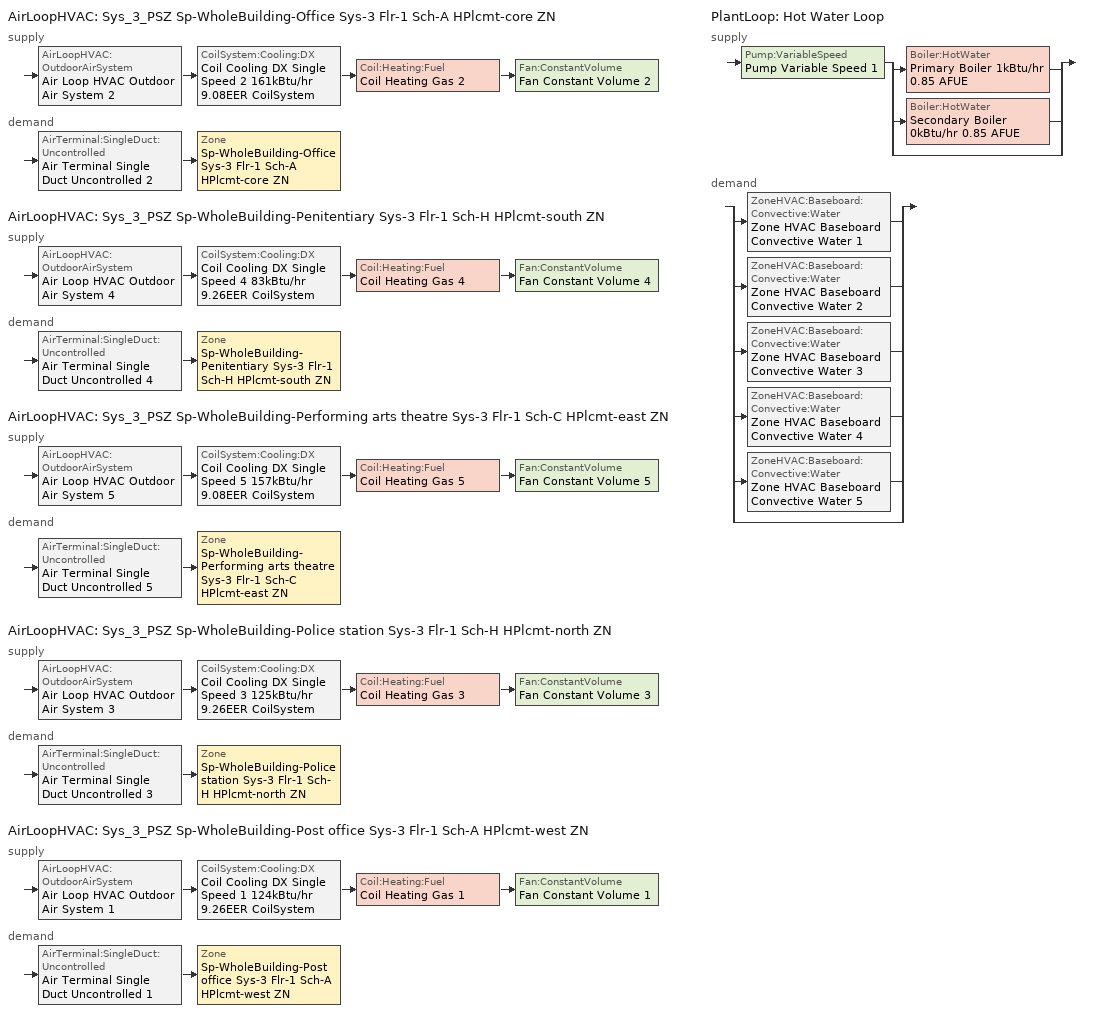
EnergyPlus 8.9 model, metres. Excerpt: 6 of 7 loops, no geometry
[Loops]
AirLoopHVAC 'Sys_3_PSZ Sp-WholeBuilding-Office Sys-3 Flr-1 Sch-A HPlcmt-core ZN'
 supply: AirLoopHVAC:OutdoorAirSystem 'Air Loop HVAC Outdoor Air System 2' > CoilSystem:Cooling:DX 'Coil Cooling DX Single Speed 2 161kBtu/hr 9.08EER CoilSystem' > Coil:Heating:Fuel 'Coil Heating Gas 2' > Fan:ConstantVolume 'Fan Constant Volume 2'
 demand: AirTerminal:SingleDuct:Uncontrolled 'Air Terminal Single Duct Uncontrolled 2' > Zone 'Sp-WholeBuilding-Office Sys-3 Flr-1 Sch-A HPlcmt-core ZN'
AirLoopHVAC 'Sys_3_PSZ Sp-WholeBuilding-Penitentiary Sys-3 Flr-1 Sch-H HPlcmt-south ZN'
 supply: AirLoopHVAC:OutdoorAirSystem 'Air Loop HVAC Outdoor Air System 4' > CoilSystem:Cooling:DX 'Coil Cooling DX Single Speed 4 83kBtu/hr 9.26EER CoilSystem' > Coil:Heating:Fuel 'Coil Heating Gas 4' > Fan:ConstantVolume 'Fan Constant Volume 4'
 demand: AirTerminal:SingleDuct:Uncontrolled 'Air Terminal Single Duct Uncontrolled 4' > Zone 'Sp-WholeBuilding-Penitentiary Sys-3 Flr-1 Sch-H HPlcmt-south ZN'
AirLoopHVAC 'Sys_3_PSZ Sp-WholeBuilding-Performing arts theatre Sys-3 Flr-1 Sch-C HPlcmt-east ZN'
 supply: AirLoopHVAC:OutdoorAirSystem 'Air Loop HVAC Outdoor Air System 5' > CoilSystem:Cooling:DX 'Coil Cooling DX Single Speed 5 157kBtu/hr 9.08EER CoilSystem' > Coil:Heating:Fuel 'Coil Heating Gas 5' > Fan:ConstantVolume 'Fan Constant Volume 5'
 demand: AirTerminal:SingleDuct:Uncontrolled 'Air Terminal Single Duct Uncontrolled 5' > Zone 'Sp-WholeBuilding-Performing arts theatre Sys-3 Flr-1 Sch-C HPlcmt-east ZN'
AirLoopHVAC 'Sys_3_PSZ Sp-WholeBuilding-Police station Sys-3 Flr-1 Sch-H HPlcmt-north ZN'
 supply: AirLoopHVAC:OutdoorAirSystem 'Air Loop HVAC Outdoor Air System 3' > CoilSystem:Cooling:DX 'Coil Cooling DX Single Speed 3 125kBtu/hr 9.26EER CoilSystem' > Coil:Heating:Fuel 'Coil Heating Gas 3' > Fan:ConstantVolume 'Fan Constant Volume 3'
 demand: AirTerminal:SingleDuct:Uncontrolled 'Air Terminal Single Duct Uncontrolled 3' > Zone 'Sp-WholeBuilding-Police station Sys-3 Flr-1 Sch-H HPlcmt-north ZN'
AirLoopHVAC 'Sys_3_PSZ Sp-WholeBuilding-Post office Sys-3 Flr-1 Sch-A HPlcmt-west ZN'
 supply: AirLoopHVAC:OutdoorAirSystem 'Air Loop HVAC Outdoor Air System 1' > CoilSystem:Cooling:DX 'Coil Cooling DX Single Speed 1 124kBtu/hr 9.26EER CoilSystem' > Coil:Heating:Fuel 'Coil Heating Gas 1' > Fan:ConstantVolume 'Fan Constant Volume 1'
 demand: AirTerminal:SingleDuct:Uncontrolled 'Air Terminal Single Duct Uncontrolled 1' > Zone 'Sp-WholeBuilding-Post office Sys-3 Flr-1 Sch-A HPlcmt-west ZN'
PlantLoop 'Hot Water Loop'
 supply: Pump:VariableSpeed 'Pump Variable Speed 1' > split
  | Boiler:HotWater 'Primary Boiler 1kBtu/hr 0.85 AFUE'
  | Boiler:HotWater 'Secondary Boiler 0kBtu/hr 0.85 AFUE'
  | bypass
 demand: split
  | ZoneHVAC:Baseboard:Convective:Water 'Zone HVAC Baseboard Convective Water 1'
  | ZoneHVAC:Baseboard:Convective:Water 'Zone HVAC Baseboard Convective Water 2'
  | ZoneHVAC:Baseboard:Convective:Water 'Zone HVAC Baseboard Convective Water 3'
  | ZoneHVAC:Baseboard:Convective:Water 'Zone HVAC Baseboard Convective Water 4'
  | ZoneHVAC:Baseboard:Convective:Water 'Zone HVAC Baseboard Convective Water 5'
  | bypass
[ZoneControl:Thermostat] Control Object Type 1=ThermostatSetpoint:DualSetpoint
Name | Zone or ZoneList | Control Type Schedule | Control Name 1
Sp-WholeBuilding-Office Sys-3 Flr-1 Sch-A HPlcmt-core ZN Thermostat | Sp-WholeBuilding-Office Sys-3 Flr-1 Sch-A HPlcmt-core ZN | Sp-WholeBuilding-Office Sys-3 Flr-1 Sch-A HPlcmt-core ZN Thermostat Schedule | Office WholeBuilding Thermostat 2
Sp-WholeBuilding-Penitentiary Sys-3 Flr-1 Sch-H HPlcmt-south ZN Thermostat | Sp-WholeBuilding-Penitentiary Sys-3 Flr-1 Sch-H HPlcmt-south ZN | Sp-WholeBuilding-Penitentiary Sys-3 Flr-1 Sch-H HPlcmt-south ZN Thermostat Schedule | Penitentiary WholeBuilding Thermostat 2
Sp-WholeBuilding-Performing arts theatre Sys-3 Flr-1 Sch-C HPlcmt-east ZN Thermostat | Sp-WholeBuilding-Performing arts theatre Sys-3 Flr-1 Sch-C HPlcmt-east ZN | Sp-WholeBuilding-Performing arts theatre Sys-3 Flr-1 Sch-C HPlcmt-east ZN Thermostat Schedule | Performing arts theatre WholeBuilding Thermostat 2
Sp-WholeBuilding-Police station Sys-3 Flr-1 Sch-H HPlcmt-north ZN Thermostat | Sp-WholeBuilding-Police station Sys-3 Flr-1 Sch-H HPlcmt-north ZN | Sp-WholeBuilding-Police station Sys-3 Flr-1 Sch-H HPlcmt-north ZN Thermostat Schedule | Police station WholeBuilding Thermostat 2
Sp-WholeBuilding-Post office Sys-3 Flr-1 Sch-A HPlcmt-west ZN Thermostat | Sp-WholeBuilding-Post office Sys-3 Flr-1 Sch-A HPlcmt-west ZN | Sp-WholeBuilding-Post office Sys-3 Flr-1 Sch-A HPlcmt-west ZN Thermostat Schedule | Post office WholeBuilding Thermostat 2
[ThermostatSetpoint:DualSetpoint]
Name | Heating Setpoint Temperature Schedule | Cooling Setpoint Temperature Schedule
Office WholeBuilding Thermostat 2; Post office WholeBuilding Thermostat 2 | NECB-A-Thermostat Setpoint-Heating | NECB-A-Thermostat Setpoint-Cooling
Penitentiary WholeBuilding Thermostat 2; Police station WholeBuilding Thermostat 2 | NECB-H-Thermostat Setpoint-Heating | NECB-H-Thermostat Setpoint-Cooling
Performing arts theatre WholeBuilding Thermostat 2 | NECB-C-Thermostat Setpoint-Heating | NECB-C-Thermostat Setpoint-Cooling
[AirTerminal:SingleDuct:Uncontrolled] Availability Schedule=Always On Discrete; Maximum Air Flow Rate {m3/s}=AutoSize
Air Terminal Single Duct Uncontrolled 2; Air Terminal Single Duct Uncontrolled 4; Air Terminal Single Duct Uncontrolled 5; Air Terminal Single Duct Uncontrolled 3; Air Terminal Single Duct Uncontrolled 1
[ZoneHVAC:Baseboard:Convective:Water] Availability Schedule=Always On Discrete; Heating Design Capacity Method=HeatingDesignCapacity; Heating Design Capacity {W}=Autosize; Heating Design Capacity Per Floor Area {W/m2}=0; Fraction of Autosized Heating Design Capacity=0.8; U-Factor Times Area Value {W/K}=Autosize; Maximum Water Flow Rate {m3/s}=Autosize; Convergence Tolerance=0.001
Zone HVAC Baseboard Convective Water 2; Zone HVAC Baseboard Convective Water 4; Zone HVAC Baseboard Convective Water 5; Zone HVAC Baseboard Convective Water 3; Zone HVAC Baseboard Convective Water 1
[Zone equipment]
Sp-WholeBuilding-Office Sys-3 Flr-1 Sch-A HPlcmt-core ZN: Air Terminal Single Duct Uncontrolled 2, Zone HVAC Baseboard Convective Water 2
Sp-WholeBuilding-Penitentiary Sys-3 Flr-1 Sch-H HPlcmt-south ZN: Air Terminal Single Duct Uncontrolled 4, Zone HVAC Baseboard Convective Water 4
Sp-WholeBuilding-Performing arts theatre Sys-3 Flr-1 Sch-C HPlcmt-east ZN: Air Terminal Single Duct Uncontrolled 5, Zone HVAC Baseboard Convective Water 5
Sp-WholeBuilding-Police station Sys-3 Flr-1 Sch-H HPlcmt-north ZN: Air Terminal Single Duct Uncontrolled 3, Zone HVAC Baseboard Convective Water 3
Sp-WholeBuilding-Post office Sys-3 Flr-1 Sch-A HPlcmt-west ZN: Air Terminal Single Duct Uncontrolled 1, Zone HVAC Baseboard Convective Water 1
[Sizing:Zone] Zone Cooling Design Supply Air Temperature Input Method=SupplyAirTemperature; Zone Cooling Design Supply Air Temperature {C}=13; Zone Cooling Design Supply Air Temperature Difference {deltaC}=11.11; Zone Heating Design Supply Air Temperature Input Method=SupplyAirTemperature; Zone Heating Design Supply Air Temperature {C}=43; Zone Heating Design Supply Air Temperature Difference {deltaC}=11.11; Zone Cooling Design Supply Air Humidity Ratio {kgWater/kgDryAir}=0.0085; Zone Heating Design Supply Air Humidity Ratio {kgWater/kgDryAir}=0.008; Zone Heating Sizing Factor=1.3; Zone Cooling Sizing Factor=1.1; Cooling Design Air Flow Method=DesignDay; Cooling Design Air Flow Rate {m3/s}=0; Cooling Minimum Air Flow per Zone Floor Area {m3/s-m2}=0.000762; Cooling Minimum Air Flow {m3/s}=0; Cooling Minimum Air Flow Fraction=0; Heating Design Air Flow Method=DesignDay; Heating Design Air Flow Rate {m3/s}=0; Heating Maximum Air Flow per Zone Floor Area {m3/s-m2}=0.002032; Heating Maximum Air Flow {m3/s}=0.141576; Heating Maximum Air Flow Fraction=0.3; Account for Dedicated Outdoor Air System=No
Name | Design Specification Outdoor Air Object | Design Specification Zone Air Distribution Object
Sp-WholeBuilding-Office Sys-3 Flr-1 Sch-A HPlcmt-core ZN | Office WholeBuilding Ventilation | Sp-WholeBuilding-Office Sys-3 Flr-1 Sch-A HPlcmt-core ZN Design Spec Zone Air Dist
Sp-WholeBuilding-Penitentiary Sys-3 Flr-1 Sch-H HPlcmt-south ZN | Penitentiary WholeBuilding Ventilation | Sp-WholeBuilding-Penitentiary Sys-3 Flr-1 Sch-H HPlcmt-south ZN Design Spec Zone Air Dist
Sp-WholeBuilding-Performing arts theatre Sys-3 Flr-1 Sch-C HPlcmt-east ZN | Performing arts theatre WholeBuilding Ventilation | Sp-WholeBuilding-Performing arts theatre Sys-3 Flr-1 Sch-C HPlcmt-east ZN Design Spec Zone Air Dist
Sp-WholeBuilding-Police station Sys-3 Flr-1 Sch-H HPlcmt-north ZN | Police station WholeBuilding Ventilation | Sp-WholeBuilding-Police station Sys-3 Flr-1 Sch-H HPlcmt-north ZN Design Spec Zone Air Dist
Sp-WholeBuilding-Post office Sys-3 Flr-1 Sch-A HPlcmt-west ZN | Post office WholeBuilding Ventilation | Sp-WholeBuilding-Post office Sys-3 Flr-1 Sch-A HPlcmt-west ZN Design Spec Zone Air Dist
[DesignSpecification:ZoneAirDistribution] Zone Air Distribution Effectiveness in Cooling Mode=1; Zone Air Distribution Effectiveness in Heating Mode=1
Sp-WholeBuilding-Office Sys-3 Flr-1 Sch-A HPlcmt-core ZN Design Spec Zone Air Dist; Sp-WholeBuilding-Penitentiary Sys-3 Flr-1 Sch-H HPlcmt-south ZN Design Spec Zone Air Dist; Sp-WholeBuilding-Performing arts theatre Sys-3 Flr-1 Sch-C HPlcmt-east ZN Design Spec Zone Air Dist; Sp-WholeBuilding-Police station Sys-3 Flr-1 Sch-H HPlcmt-north ZN Design Spec Zone Air Dist; Sp-WholeBuilding-Post office Sys-3 Flr-1 Sch-A HPlcmt-west ZN Design Spec Zone Air Dist
[Controller:MechanicalVentilation] Demand Controlled Ventilation=No; System Outdoor Air Method=ZoneSum
Name | Availability Schedule | Zone Name 1 | Design Specification Outdoor Air Object Name 1 | Design Specification Zone Air Distribution Object Name 1
Controller Mechanical Ventilation 2 | Sys_3_PSZ Sp-WholeBuilding-Office Sys-3 Flr-1 Sch-A HPlcmt-core ZN Occ Sch | Sp-WholeBuilding-Office Sys-3 Flr-1 Sch-A HPlcmt-core ZN | Office WholeBuilding Ventilation | Sp-WholeBuilding-Office Sys-3 Flr-1 Sch-A HPlcmt-core ZN Design Spec Zone Air Dist
Controller Mechanical Ventilation 4 | Sys_3_PSZ Sp-WholeBuilding-Penitentiary Sys-3 Flr-1 Sch-H HPlcmt-south ZN Occ Sch | Sp-WholeBuilding-Penitentiary Sys-3 Flr-1 Sch-H HPlcmt-south ZN | Penitentiary WholeBuilding Ventilation | Sp-WholeBuilding-Penitentiary Sys-3 Flr-1 Sch-H HPlcmt-south ZN Design Spec Zone Air Dist
Controller Mechanical Ventilation 5 | Sys_3_PSZ Sp-WholeBuilding-Performing arts theatre Sys-3 Flr-1 Sch-C HPlcmt-east ZN Occ Sch | Sp-WholeBuilding-Performing arts theatre Sys-3 Flr-1 Sch-C HPlcmt-east ZN | Performing arts theatre WholeBuilding Ventilation | Sp-WholeBuilding-Performing arts theatre Sys-3 Flr-1 Sch-C HPlcmt-east ZN Design Spec Zone Air Dist
Controller Mechanical Ventilation 3 | Sys_3_PSZ Sp-WholeBuilding-Police station Sys-3 Flr-1 Sch-H HPlcmt-north ZN Occ Sch | Sp-WholeBuilding-Police station Sys-3 Flr-1 Sch-H HPlcmt-north ZN | Police station WholeBuilding Ventilation | Sp-WholeBuilding-Police station Sys-3 Flr-1 Sch-H HPlcmt-north ZN Design Spec Zone Air Dist
Controller Mechanical Ventilation 1 | Sys_3_PSZ Sp-WholeBuilding-Post office Sys-3 Flr-1 Sch-A HPlcmt-west ZN Occ Sch | Sp-WholeBuilding-Post office Sys-3 Flr-1 Sch-A HPlcmt-west ZN | Post office WholeBuilding Ventilation | Sp-WholeBuilding-Post office Sys-3 Flr-1 Sch-A HPlcmt-west ZN Design Spec Zone Air Dist
[DesignSpecification:OutdoorAir] Outdoor Air Method=Sum; Outdoor Air Flow per Person {m3/s-person}=0; Outdoor Air Flow per Zone {m3/s}=0; Outdoor Air Flow Air Changes per Hour {1/hr}=0
Name | Outdoor Air Flow per Zone Floor Area {m3/s-m2}
Office WholeBuilding Ventilation; Police station WholeBuilding Ventilation | 0.00040132
Penitentiary WholeBuilding Ventilation | 0.000381
Performing arts theatre WholeBuilding Ventilation | 0.00059944
Post office WholeBuilding Ventilation | 0.00075184
[AirLoopHVAC] Design Supply Air Flow Rate {m3/s}=AutoSize
Sys_3_PSZ Sp-WholeBuilding-Office Sys-3 Flr-1 Sch-A HPlcmt-core ZN; Sys_3_PSZ Sp-WholeBuilding-Penitentiary Sys-3 Flr-1 Sch-H HPlcmt-south ZN; Sys_3_PSZ Sp-WholeBuilding-Performing arts theatre Sys-3 Flr-1 Sch-C HPlcmt-east ZN; Sys_3_PSZ Sp-WholeBuilding-Police station Sys-3 Flr-1 Sch-H HPlcmt-north ZN; Sys_3_PSZ Sp-WholeBuilding-Post office Sys-3 Flr-1 Sch-A HPlcmt-west ZN
[Sizing:System] Type of Load to Size On=Sensible; Design Outdoor Air Flow Rate {m3/s}=Autosize; Central Heating Maximum System Air Flow Ratio=1; Preheat Design Temperature {C}=7; Preheat Design Humidity Ratio {kgWater/kgDryAir}=0.008; Precool Design Temperature {C}=13; Precool Design Humidity Ratio {kgWater/kgDryAir}=0.008; Central Cooling Design Supply Air Temperature {C}=13; Central Heating Design Supply Air Temperature {C}=43; Type of Zone Sum to Use=NonCoincident; 100% Outdoor Air in Cooling=No; 100% Outdoor Air in Heating=No; Central Cooling Design Supply Air Humidity Ratio {kgWater/kgDryAir}=0.0085; Central Heating Design Supply Air Humidity Ratio {kgWater/kgDryAir}=0.008; Cooling Supply Air Flow Rate Method=DesignDay; Cooling Supply Air Flow Rate {m3/s}=0; Cooling Supply Air Flow Rate Per Floor Area {m3/s-m2}=0.00996765; Cooling Fraction of Autosized Cooling Supply Air Flow Rate=1; Cooling Supply Air Flow Rate Per Unit Cooling Capacity {m3/s-W}=3.94755e-05; Heating Supply Air Flow Rate Method=DesignDay; Heating Supply Air Flow Rate {m3/s}=0; Heating Supply Air Flow Rate Per Floor Area {m3/s-m2}=0.00996765; Heating Fraction of Autosized Heating Supply Air Flow Rate=1; Heating Fraction of Autosized Cooling Supply Air Flow Rate=1; Heating Supply Air Flow Rate Per Unit Heating Capacity {m3/s-W}=3.15882e-05; System Outdoor Air Method=ZoneSum; Zone Maximum Outdoor Air Fraction=1; Cooling Design Capacity Method=CoolingDesignCapacity; Cooling Design Capacity {W}=Autosize; Cooling Design Capacity Per Floor Area {W/m2}=234.7; Fraction of Autosized Cooling Design Capacity=1; Heating Design Capacity Method=HeatingDesignCapacity; Heating Design Capacity {W}=Autosize; Heating Design Capacity Per Floor Area {W/m2}=157; Fraction of Autosized Heating Design Capacity=1; Central Cooling Capacity Control Method=OnOff
Sys_3_PSZ Sp-WholeBuilding-Office Sys-3 Flr-1 Sch-A HPlcmt-core ZN; Sys_3_PSZ Sp-WholeBuilding-Penitentiary Sys-3 Flr-1 Sch-H HPlcmt-south ZN; Sys_3_PSZ Sp-WholeBuilding-Performing arts theatre Sys-3 Flr-1 Sch-C HPlcmt-east ZN; Sys_3_PSZ Sp-WholeBuilding-Police station Sys-3 Flr-1 Sch-H HPlcmt-north ZN; Sys_3_PSZ Sp-WholeBuilding-Post office Sys-3 Flr-1 Sch-A HPlcmt-west ZN
[Controller:OutdoorAir] Minimum Outdoor Air Flow Rate {m3/s}=Autosize; Maximum Outdoor Air Flow Rate {m3/s}=Autosize; Economizer Control Type=DifferentialEnthalpy; Economizer Control Action Type=ModulateFlow; Lockout Type=NoLockout; Minimum Limit Type=FixedMinimum; High Humidity Control=No; Control High Indoor Humidity Based on Outdoor Humidity Ratio=Yes; Heat Recovery Bypass Control Type=BypassWhenWithinEconomizerLimits
Name | Minimum Outdoor Air Schedule | Mechanical Ventilation Controller
Controller Outdoor Air 2 | Sys_3_PSZ Sp-WholeBuilding-Office Sys-3 Flr-1 Sch-A HPlcmt-core ZN Occ Sch | Controller Mechanical Ventilation 2
Controller Outdoor Air 4 | Sys_3_PSZ Sp-WholeBuilding-Penitentiary Sys-3 Flr-1 Sch-H HPlcmt-south ZN Occ Sch | Controller Mechanical Ventilation 4
Controller Outdoor Air 5 | Sys_3_PSZ Sp-WholeBuilding-Performing arts theatre Sys-3 Flr-1 Sch-C HPlcmt-east ZN Occ Sch | Controller Mechanical Ventilation 5
Controller Outdoor Air 3 | Sys_3_PSZ Sp-WholeBuilding-Police station Sys-3 Flr-1 Sch-H HPlcmt-north ZN Occ Sch | Controller Mechanical Ventilation 3
Controller Outdoor Air 1 | Sys_3_PSZ Sp-WholeBuilding-Post office Sys-3 Flr-1 Sch-A HPlcmt-west ZN Occ Sch | Controller Mechanical Ventilation 1
[SetpointManager:MixedAir] Control Variable=Temperature
Node 40 OS Default SPM; Node 39 OS Default SPM; Node 38 OS Default SPM; Node 66 OS Default SPM; Node 65 OS Default SPM; Node 64 OS Default SPM; Node 79 OS Default SPM; Node 78 OS Default SPM; Node 77 OS Default SPM; Node 53 OS Default SPM; Node 52 OS Default SPM; Node 51 OS Default SPM; Node 28 OS Default SPM; Node 27 OS Default SPM; Node 26 OS Default SPM
[CoilSystem:Cooling:DX] Availability Schedule=Always On Discrete
Name | Cooling Coil
Coil Cooling DX Single Speed 2 161kBtu/hr 9.08EER CoilSystem | Coil Cooling DX Single Speed 2 161kBtu/hr 9.08EER
Coil Cooling DX Single Speed 4 83kBtu/hr 9.26EER CoilSystem | Coil Cooling DX Single Speed 4 83kBtu/hr 9.26EER
Coil Cooling DX Single Speed 5 157kBtu/hr 9.08EER CoilSystem | Coil Cooling DX Single Speed 5 157kBtu/hr 9.08EER
Coil Cooling DX Single Speed 3 125kBtu/hr 9.26EER CoilSystem | Coil Cooling DX Single Speed 3 125kBtu/hr 9.26EER
Coil Cooling DX Single Speed 1 124kBtu/hr 9.26EER CoilSystem | Coil Cooling DX Single Speed 1 124kBtu/hr 9.26EER
[Coil:Cooling:DX:SingleSpeed] Availability Schedule=Always On Discrete; Gross Rated Total Cooling Capacity {W}=Autosize; Gross Rated Sensible Heat Ratio=Autosize; Rated Air Flow Rate {m3/s}=Autosize; Rated Evaporator Fan Power Per Volume Flow Rate {W/(m3/s)}=773.3; Total Cooling Capacity Function of Temperature Curve=DXCOOL-NECB2011-REF-CAPFT; Total Cooling Capacity Function of Flow Fraction Curve=DXCOOL-NECB2011-REF-CAPFFLOW; Energy Input Ratio Function of Temperature Curve=DXCOOL-NECB2011-REF-COOLEIRFT; Energy Input Ratio Function of Flow Fraction Curve=DXCOOL-NECB2011-REF-COOLEIRFFLOW; Part Load Fraction Correlation Curve=DXCOOL-NECB2011-REF-COOLPLFFPLR; Condenser Type=AirCooled; Evaporative Condenser Effectiveness=0; Evaporative Condenser Air Flow Rate {m3/s}=Autosize; Evaporative Condenser Pump Rated Power Consumption {W}=Autosize; Crankcase Heater Capacity {W}=0; Maximum Outdoor Dry-Bulb Temperature for Crankcase Heater Operation {C}=0; Basin Heater Capacity {W/K}=0; Basin Heater Setpoint Temperature {C}=10
Name | Gross Rated Cooling COP {W/W}
Coil Cooling DX Single Speed 2 161kBtu/hr 9.08EER | 3.18398
Coil Cooling DX Single Speed 4 83kBtu/hr 9.26EER | 3.18986
Coil Cooling DX Single Speed 5 157kBtu/hr 9.08EER | 3.18052
Coil Cooling DX Single Speed 3 125kBtu/hr 9.26EER | 3.22093
Coil Cooling DX Single Speed 1 124kBtu/hr 9.26EER | 3.22024
[Coil:Heating:Fuel] Availability Schedule=Always On Discrete; Fuel Type=NaturalGas; Burner Efficiency=0.81; Nominal Capacity {W}=AutoSize; Parasitic Electric Load {W}=0; Part Load Fraction Correlation Curve=FURNACE-EFFPLR-NECB2011; Parasitic Fuel Load {W}=0
Coil Heating Gas 2; Coil Heating Gas 4; Coil Heating Gas 5; Coil Heating Gas 3; Coil Heating Gas 1
[Fan:ConstantVolume] Fan Total Efficiency=0.39975; Pressure Rise {Pa}=640; Maximum Flow Rate {m3/s}=AutoSize; Motor Efficiency=0.615; Motor In Airstream Fraction=1
Name | Availability Schedule
Fan Constant Volume 2 | Sys_3_PSZ Sp-WholeBuilding-Office Sys-3 Flr-1 Sch-A HPlcmt-core ZN Occ Sch
Fan Constant Volume 4 | Sys_3_PSZ Sp-WholeBuilding-Penitentiary Sys-3 Flr-1 Sch-H HPlcmt-south ZN Occ Sch
Fan Constant Volume 5 | Sys_3_PSZ Sp-WholeBuilding-Performing arts theatre Sys-3 Flr-1 Sch-C HPlcmt-east ZN Occ Sch
Fan Constant Volume 3 | Sys_3_PSZ Sp-WholeBuilding-Police station Sys-3 Flr-1 Sch-H HPlcmt-north ZN Occ Sch
Fan Constant Volume 1 | Sys_3_PSZ Sp-WholeBuilding-Post office Sys-3 Flr-1 Sch-A HPlcmt-west ZN Occ Sch
[SetpointManager:SingleZone:Reheat] Control Variable=Temperature; Minimum Supply Air Temperature {C}=13; Maximum Supply Air Temperature {C}=43
Name | Control Zone
Setpoint Manager Single Zone Reheat 2 | Sp-WholeBuilding-Office Sys-3 Flr-1 Sch-A HPlcmt-core ZN
Setpoint Manager Single Zone Reheat 4 | Sp-WholeBuilding-Penitentiary Sys-3 Flr-1 Sch-H HPlcmt-south ZN
Setpoint Manager Single Zone Reheat 5 | Sp-WholeBuilding-Performing arts theatre Sys-3 Flr-1 Sch-C HPlcmt-east ZN
Setpoint Manager Single Zone Reheat 3 | Sp-WholeBuilding-Police station Sys-3 Flr-1 Sch-H HPlcmt-north ZN
Setpoint Manager Single Zone Reheat 1 | Sp-WholeBuilding-Post office Sys-3 Flr-1 Sch-A HPlcmt-west ZN
[PlantLoop]
Hot Water Loop: Fluid Type=Water; Plant Equipment Operation Scheme=Hot Water Loop Operation Schemes; Maximum Loop Temperature {C}=100; Minimum Loop Temperature {C}=0; Maximum Loop Flow Rate {m3/s}=Autosize; Minimum Loop Flow Rate {m3/s}=0; Plant Loop Volume {m3}=Autocalculate; Load Distribution Scheme=Optimal; Plant Loop Demand Calculation Scheme=SingleSetpoint
[Sizing:Plant]
Hot Water Loop: Loop Type=Heating; Design Loop Exit Temperature {C}=82; Loop Design Temperature Difference {deltaC}=16; Sizing Option=NonCoincident; Zone Timesteps in Averaging Window=1; Coincident Sizing Factor Mode=None
[Pump:VariableSpeed]
Pump Variable Speed 1: Design Maximum Flow Rate {m3/s}=Autosize; Design Pump Head {Pa}=179352; Design Power Consumption {W}=Autosize; Motor Efficiency=0.7; Fraction of Motor Inefficiencies to Fluid Stream=0; Coefficient 1 of the Part Load Performance Curve=0; Coefficient 2 of the Part Load Performance Curve=1; Coefficient 3 of the Part Load Performance Curve=0; Coefficient 4 of the Part Load Performance Curve=0; Design Minimum Flow Rate {m3/s}=0; Pump Control Type=Intermittent; Skin Loss Radiative Fraction=0.5; Design Power Sizing Method=PowerPerFlowPerPressure; Design Electric Power per Unit Flow Rate {W/(m3/s)}=348701.1; Design Shaft Power per Unit Flow Rate per Unit Head=1.28205; Design Minimum Flow Rate Fraction=0
[Boiler:HotWater] Fuel Type=NaturalGas; Nominal Thermal Efficiency=0.85; Design Water Outlet Temperature {C}=82; Design Water Flow Rate {m3/s}=Autosize; Minimum Part Load Ratio=0; Maximum Part Load Ratio=1; Optimum Part Load Ratio=1; Water Outlet Upper Temperature Limit {C}=99; Boiler Flow Mode=ConstantFlow; Parasitic Electric Load {W}=0; Sizing Factor=1
Name | Nominal Capacity {W}
Primary Boiler 1kBtu/hr 0.85 AFUE | 404.891
Secondary Boiler 0kBtu/hr 0.85 AFUE | 0.001
[SetpointManager:OutdoorAirReset]
Setpoint Manager Outdoor Air Reset 1: Control Variable=Temperature; Setpoint at Outdoor Low Temperature {C}=82; Outdoor Low Temperature {C}=-16; Setpoint at Outdoor High Temperature {C}=60; Outdoor High Temperature {C}=0
[PlantEquipmentOperationSchemes]
Hot Water Loop Operation Schemes: Control Scheme Object Type 1=PlantEquipmentOperation:HeatingLoad; Control Scheme Name 1=Hot Water Loop Heating Operation Scheme; Control Scheme Schedule Name 1=Always On Discrete
[PlantEquipmentOperation:HeatingLoad]
Hot Water Loop Heating Operation Scheme: Load Range Lower Limit 1 {W}=0; Load Range Upper Limit 1 {W}=1000000000; Range Equipment List Name 1=Hot Water Loop Heating Equipment List
[PlantEquipmentList]
Hot Water Loop Heating Equipment List: Boiler:HotWater, Primary Boiler 1kBtu/hr 0.85 AFUE, Boiler:HotWater, Secondary Boiler 0kBtu/hr 0.85 AFUE
[Schedule:Compact]
Sp-WholeBuilding-Office Sys-3 Flr-1 Sch-A HPlcmt-core ZN Thermostat Schedule; Sp-WholeBuilding-Penitentiary Sys-3 Flr-1 Sch-H HPlcmt-south ZN Thermostat Schedule; Sp-WholeBuilding-Performing arts theatre Sys-3 Flr-1 Sch-C HPlcmt-east ZN Thermostat Schedule; Sp-WholeBuilding-Police station Sys-3 Flr-1 Sch-H HPlcmt-north ZN Thermostat Schedule; Sp-WholeBuilding-Post office Sys-3 Flr-1 Sch-A HPlcmt-west ZN Thermostat Schedule: Through: 12/31, For: AllDays, Until: 24:00, 4
[Schedule:Day:Interval]
NECB-A-Thermostat Setpoint-Heating Sun|Hol Day; NECB-A-Thermostat Setpoint-Heating Sat Day: No, 24:00, 18
NECB-A-Thermostat Setpoint-Heating Default|Wkdy Day; NECB-A-Thermostat Setpoint-Heating Default: No, 06:00, 18, 07:00, 20, 21:00, 22, 24:00, 18
NECB-A-Thermostat Setpoint-Cooling Sun|Hol Day; NECB-A-Thermostat Setpoint-Cooling Sat Day: No, 24:00, 35
NECB-A-Thermostat Setpoint-Cooling Default|Wkdy Day; NECB-A-Thermostat Setpoint-Cooling Default: No, 06:00, 35, 21:00, 24, 24:00, 35
Sys_3_PSZ Sp-WholeBuilding-Office Sys-3 Flr-1 Sch-A HPlcmt-core ZN Occ Sch Sunday; Sys_3_PSZ Sp-WholeBuilding-Office Sys-3 Flr-1 Sch-A HPlcmt-core ZN Occ Sch Saturday; Sys_3_PSZ Sp-WholeBuilding-Post office Sys-3 Flr-1 Sch-A HPlcmt-west ZN Occ Sch Sunday; Sys_3_PSZ Sp-WholeBuilding-Post office Sys-3 Flr-1 Sch-A HPlcmt-west ZN Occ Sch Saturday: No, 24:00, 0
Sys_3_PSZ Sp-WholeBuilding-Office Sys-3 Flr-1 Sch-A HPlcmt-core ZN Occ Sch Monday; Sys_3_PSZ Sp-WholeBuilding-Office Sys-3 Flr-1 Sch-A HPlcmt-core ZN Occ Sch Tuesday; Sys_3_PSZ Sp-WholeBuilding-Office Sys-3 Flr-1 Sch-A HPlcmt-core ZN Occ Sch Wednesday; Sys_3_PSZ Sp-WholeBuilding-Office Sys-3 Flr-1 Sch-A HPlcmt-core ZN Occ Sch Thursday; Sys_3_PSZ Sp-WholeBuilding-Office Sys-3 Flr-1 Sch-A HPlcmt-core ZN Occ Sch Friday; Sys_3_PSZ Sp-WholeBuilding-Post office Sys-3 Flr-1 Sch-A HPlcmt-west ZN Occ Sch Monday; Sys_3_PSZ Sp-WholeBuilding-Post office Sys-3 Flr-1 Sch-A HPlcmt-west ZN Occ Sch Tuesday; Sys_3_PSZ Sp-WholeBuilding-Post office Sys-3 Flr-1 Sch-A HPlcmt-west ZN Occ Sch Wednesday; Sys_3_PSZ Sp-WholeBuilding-Post office Sys-3 Flr-1 Sch-A HPlcmt-west ZN Occ Sch Thursday; Sys_3_PSZ Sp-WholeBuilding-Post office Sys-3 Flr-1 Sch-A HPlcmt-west ZN Occ Sch Friday: No, 08:00, 0, 19:00, 1, 24:00, 0
Sys_3_PSZ Sp-WholeBuilding-Office Sys-3 Flr-1 Sch-A HPlcmt-core ZN Occ Sch Default; Sys_3_PSZ Sp-WholeBuilding-Office Sys-3 Flr-1 Sch-A HPlcmt-core ZN Occ Sch Summer Design Day; Sys_3_PSZ Sp-WholeBuilding-Office Sys-3 Flr-1 Sch-A HPlcmt-core ZN Occ Sch Winter Design Day; Sys_3_PSZ Sp-WholeBuilding-Penitentiary Sys-3 Flr-1 Sch-H HPlcmt-south ZN Occ Sch Sunday; Sys_3_PSZ Sp-WholeBuilding-Penitentiary Sys-3 Flr-1 Sch-H HPlcmt-south ZN Occ Sch Monday; Sys_3_PSZ Sp-WholeBuilding-Penitentiary Sys-3 Flr-1 Sch-H HPlcmt-south ZN Occ Sch Tuesday; Sys_3_PSZ Sp-WholeBuilding-Penitentiary Sys-3 Flr-1 Sch-H HPlcmt-south ZN Occ Sch Wednesday; Sys_3_PSZ Sp-WholeBuilding-Penitentiary Sys-3 Flr-1 Sch-H HPlcmt-south ZN Occ Sch Thursday; Sys_3_PSZ Sp-WholeBuilding-Penitentiary Sys-3 Flr-1 Sch-H HPlcmt-south ZN Occ Sch Friday; Sys_3_PSZ Sp-WholeBuilding-Penitentiary Sys-3 Flr-1 Sch-H HPlcmt-south ZN Occ Sch Saturday; Sys_3_PSZ Sp-WholeBuilding-Penitentiary Sys-3 Flr-1 Sch-H HPlcmt-south ZN Occ Sch Default; Sys_3_PSZ Sp-WholeBuilding-Penitentiary Sys-3 Flr-1 Sch-H HPlcmt-south ZN Occ Sch Summer Design Day; Sys_3_PSZ Sp-WholeBuilding-Penitentiary Sys-3 Flr-1 Sch-H HPlcmt-south ZN Occ Sch Winter Design Day; Sys_3_PSZ Sp-WholeBuilding-Performing arts theatre Sys-3 Flr-1 Sch-C HPlcmt-east ZN Occ Sch Default; Sys_3_PSZ Sp-WholeBuilding-Performing arts theatre Sys-3 Flr-1 Sch-C HPlcmt-east ZN Occ Sch Summer Design Day; Sys_3_PSZ Sp-WholeBuilding-Performing arts theatre Sys-3 Flr-1 Sch-C HPlcmt-east ZN Occ Sch Winter Design Day; Sys_3_PSZ Sp-WholeBuilding-Police station Sys-3 Flr-1 Sch-H HPlcmt-north ZN Occ Sch Sunday; Sys_3_PSZ Sp-WholeBuilding-Police station Sys-3 Flr-1 Sch-H HPlcmt-north ZN Occ Sch Monday; Sys_3_PSZ Sp-WholeBuilding-Police station Sys-3 Flr-1 Sch-H HPlcmt-north ZN Occ Sch Tuesday; Sys_3_PSZ Sp-WholeBuilding-Police station Sys-3 Flr-1 Sch-H HPlcmt-north ZN Occ Sch Wednesday; Sys_3_PSZ Sp-WholeBuilding-Police station Sys-3 Flr-1 Sch-H HPlcmt-north ZN Occ Sch Thursday; Sys_3_PSZ Sp-WholeBuilding-Police station Sys-3 Flr-1 Sch-H HPlcmt-north ZN Occ Sch Friday; Sys_3_PSZ Sp-WholeBuilding-Police station Sys-3 Flr-1 Sch-H HPlcmt-north ZN Occ Sch Saturday; Sys_3_PSZ Sp-WholeBuilding-Police station Sys-3 Flr-1 Sch-H HPlcmt-north ZN Occ Sch Default; Sys_3_PSZ Sp-WholeBuilding-Police station Sys-3 Flr-1 Sch-H HPlcmt-north ZN Occ Sch Summer Design Day; Sys_3_PSZ Sp-WholeBuilding-Police station Sys-3 Flr-1 Sch-H HPlcmt-north ZN Occ Sch Winter Design Day; Sys_3_PSZ Sp-WholeBuilding-Post office Sys-3 Flr-1 Sch-A HPlcmt-west ZN Occ Sch Default; Sys_3_PSZ Sp-WholeBuilding-Post office Sys-3 Flr-1 Sch-A HPlcmt-west ZN Occ Sch Summer Design Day; Sys_3_PSZ Sp-WholeBuilding-Post office Sys-3 Flr-1 Sch-A HPlcmt-west ZN Occ Sch Winter Design Day: No, 24:00, 1
NECB-H-Thermostat Setpoint-Heating Sun|Hol Day; NECB-H-Thermostat Setpoint-Heating Default|Wkdy Day; NECB-H-Thermostat Setpoint-Heating Sat Day; NECB-H-Thermostat Setpoint-Heating Default: No, 01:00, 22, 07:00, 18, 08:00, 20, 24:00, 22
NECB-H-Thermostat Setpoint-Cooling Sun|Hol Day; NECB-H-Thermostat Setpoint-Cooling Default|Wkdy Day; NECB-H-Thermostat Setpoint-Cooling Sat Day; NECB-H-Thermostat Setpoint-Cooling Default: No, 24:00, 24
NECB-C-Thermostat Setpoint-Heating Sun|Hol Day: No, 09:00, 18, 10:00, 20, 19:00, 22, 24:00, 18
NECB-C-Thermostat Setpoint-Heating Default|Wkdy Day; NECB-C-Thermostat Setpoint-Heating Sat Day; NECB-C-Thermostat Setpoint-Heating Default: No, 07:00, 18, 08:00, 20, 21:00, 22, 24:00, 18
NECB-C-Thermostat Setpoint-Cooling Sun|Hol Day: No, 07:00, 35, 19:00, 24, 24:00, 35
NECB-C-Thermostat Setpoint-Cooling Default|Wkdy Day; NECB-C-Thermostat Setpoint-Cooling Sat Day; NECB-C-Thermostat Setpoint-Cooling Default: No, 07:00, 35, 21:00, 24, 24:00, 35
Sys_3_PSZ Sp-WholeBuilding-Performing arts theatre Sys-3 Flr-1 Sch-C HPlcmt-east ZN Occ Sch Sunday: No, 09:00, 0, 19:00, 1, 24:00, 0
Sys_3_PSZ Sp-WholeBuilding-Performing arts theatre Sys-3 Flr-1 Sch-C HPlcmt-east ZN Occ Sch Monday; Sys_3_PSZ Sp-WholeBuilding-Performing arts theatre Sys-3 Flr-1 Sch-C HPlcmt-east ZN Occ Sch Tuesday; Sys_3_PSZ Sp-WholeBuilding-Performing arts theatre Sys-3 Flr-1 Sch-C HPlcmt-east ZN Occ Sch Wednesday; Sys_3_PSZ Sp-WholeBuilding-Performing arts theatre Sys-3 Flr-1 Sch-C HPlcmt-east ZN Occ Sch Thursday; Sys_3_PSZ Sp-WholeBuilding-Performing arts theatre Sys-3 Flr-1 Sch-C HPlcmt-east ZN Occ Sch Friday; Sys_3_PSZ Sp-WholeBuilding-Performing arts theatre Sys-3 Flr-1 Sch-C HPlcmt-east ZN Occ Sch Saturday: No, 09:00, 0, 21:00, 1, 24:00, 0
[Schedule:Week:Daily]
NECB-A-Thermostat Setpoint-Heating Week Rule - Jan1-Dec31: NECB-A-Thermostat Setpoint-Heating Sun|Hol Day, NECB-A-Thermostat Setpoint-Heating Default|Wkdy Day, NECB-A-Thermostat Setpoint-Heating Default|Wkdy Day, NECB-A-Thermostat Setpoint-Heating Default|Wkdy Day, NECB-A-Thermostat Setpoint-Heating Default|Wkdy Day, NECB-A-Thermostat Setpoint-Heating Default|Wkdy Day, NECB-A-Thermostat Setpoint-Heating Sat Day, NECB-A-Thermostat Setpoint-Heating Default, NECB-A-Thermostat Setpoint-Heating Default, NECB-A-Thermostat Setpoint-Heating Default, NECB-A-Thermostat Setpoint-Heating Default, NECB-A-Thermostat Setpoint-Heating Default
NECB-A-Thermostat Setpoint-Cooling Week Rule - Jan1-Dec31: NECB-A-Thermostat Setpoint-Cooling Sun|Hol Day, NECB-A-Thermostat Setpoint-Cooling Default|Wkdy Day, NECB-A-Thermostat Setpoint-Cooling Default|Wkdy Day, NECB-A-Thermostat Setpoint-Cooling Default|Wkdy Day, NECB-A-Thermostat Setpoint-Cooling Default|Wkdy Day, NECB-A-Thermostat Setpoint-Cooling Default|Wkdy Day, NECB-A-Thermostat Setpoint-Cooling Sat Day, NECB-A-Thermostat Setpoint-Cooling Default, NECB-A-Thermostat Setpoint-Cooling Default, NECB-A-Thermostat Setpoint-Cooling Default, NECB-A-Thermostat Setpoint-Cooling Default, NECB-A-Thermostat Setpoint-Cooling Default
Sys_3_PSZ Sp-WholeBuilding-Office Sys-3 Flr-1 Sch-A HPlcmt-core ZN Occ Sch Week Rule - Jan1-Dec31: Sys_3_PSZ Sp-WholeBuilding-Office Sys-3 Flr-1 Sch-A HPlcmt-core ZN Occ Sch Sunday, Sys_3_PSZ Sp-WholeBuilding-Office Sys-3 Flr-1 Sch-A HPlcmt-core ZN Occ Sch Monday, Sys_3_PSZ Sp-WholeBuilding-Office Sys-3 Flr-1 Sch-A HPlcmt-core ZN Occ Sch Tuesday, Sys_3_PSZ Sp-WholeBuilding-Office Sys-3 Flr-1 Sch-A HPlcmt-core ZN Occ Sch Wednesday, Sys_3_PSZ Sp-WholeBuilding-Office Sys-3 Flr-1 Sch-A HPlcmt-core ZN Occ Sch Thursday, Sys_3_PSZ Sp-WholeBuilding-Office Sys-3 Flr-1 Sch-A HPlcmt-core ZN Occ Sch Friday, Sys_3_PSZ Sp-WholeBuilding-Office Sys-3 Flr-1 Sch-A HPlcmt-core ZN Occ Sch Saturday, Sys_3_PSZ Sp-WholeBuilding-Office Sys-3 Flr-1 Sch-A HPlcmt-core ZN Occ Sch Default, Sys_3_PSZ Sp-WholeBuilding-Office Sys-3 Flr-1 Sch-A HPlcmt-core ZN Occ Sch Summer Design Day, Sys_3_PSZ Sp-WholeBuilding-Office Sys-3 Flr-1 Sch-A HPlcmt-core ZN Occ Sch Winter Design Day, Sys_3_PSZ Sp-WholeBuilding-Office Sys-3 Flr-1 Sch-A HPlcmt-core ZN Occ Sch Default, Sys_3_PSZ Sp-WholeBuilding-Office Sys-3 Flr-1 Sch-A HPlcmt-core ZN Occ Sch Default
NECB-H-Thermostat Setpoint-Heating Week Rule - Jan1-Dec31: NECB-H-Thermostat Setpoint-Heating Sun|Hol Day, NECB-H-Thermostat Setpoint-Heating Default|Wkdy Day, NECB-H-Thermostat Setpoint-Heating Default|Wkdy Day, NECB-H-Thermostat Setpoint-Heating Default|Wkdy Day, NECB-H-Thermostat Setpoint-Heating Default|Wkdy Day, NECB-H-Thermostat Setpoint-Heating Default|Wkdy Day, NECB-H-Thermostat Setpoint-Heating Sat Day, NECB-H-Thermostat Setpoint-Heating Default, NECB-H-Thermostat Setpoint-Heating Default, NECB-H-Thermostat Setpoint-Heating Default, NECB-H-Thermostat Setpoint-Heating Default, NECB-H-Thermostat Setpoint-Heating Default
NECB-H-Thermostat Setpoint-Cooling Week Rule - Jan1-Dec31: NECB-H-Thermostat Setpoint-Cooling Sun|Hol Day, NECB-H-Thermostat Setpoint-Cooling Default|Wkdy Day, NECB-H-Thermostat Setpoint-Cooling Default|Wkdy Day, NECB-H-Thermostat Setpoint-Cooling Default|Wkdy Day, NECB-H-Thermostat Setpoint-Cooling Default|Wkdy Day, NECB-H-Thermostat Setpoint-Cooling Default|Wkdy Day, NECB-H-Thermostat Setpoint-Cooling Sat Day, NECB-H-Thermostat Setpoint-Cooling Default, NECB-H-Thermostat Setpoint-Cooling Default, NECB-H-Thermostat Setpoint-Cooling Default, NECB-H-Thermostat Setpoint-Cooling Default, NECB-H-Thermostat Setpoint-Cooling Default
Sys_3_PSZ Sp-WholeBuilding-Penitentiary Sys-3 Flr-1 Sch-H HPlcmt-south ZN Occ Sch Week Rule - Jan1-Dec31: Sys_3_PSZ Sp-WholeBuilding-Penitentiary Sys-3 Flr-1 Sch-H HPlcmt-south ZN Occ Sch Sunday, Sys_3_PSZ Sp-WholeBuilding-Penitentiary Sys-3 Flr-1 Sch-H HPlcmt-south ZN Occ Sch Monday, Sys_3_PSZ Sp-WholeBuilding-Penitentiary Sys-3 Flr-1 Sch-H HPlcmt-south ZN Occ Sch Tuesday, Sys_3_PSZ Sp-WholeBuilding-Penitentiary Sys-3 Flr-1 Sch-H HPlcmt-south ZN Occ Sch Wednesday, Sys_3_PSZ Sp-WholeBuilding-Penitentiary Sys-3 Flr-1 Sch-H HPlcmt-south ZN Occ Sch Thursday, Sys_3_PSZ Sp-WholeBuilding-Penitentiary Sys-3 Flr-1 Sch-H HPlcmt-south ZN Occ Sch Friday, Sys_3_PSZ Sp-WholeBuilding-Penitentiary Sys-3 Flr-1 Sch-H HPlcmt-south ZN Occ Sch Saturday, Sys_3_PSZ Sp-WholeBuilding-Penitentiary Sys-3 Flr-1 Sch-H HPlcmt-south ZN Occ Sch Default, Sys_3_PSZ Sp-WholeBuilding-Penitentiary Sys-3 Flr-1 Sch-H HPlcmt-south ZN Occ Sch Summer Design Day, Sys_3_PSZ Sp-WholeBuilding-Penitentiary Sys-3 Flr-1 Sch-H HPlcmt-south ZN Occ Sch Winter Design Day, Sys_3_PSZ Sp-WholeBuilding-Penitentiary Sys-3 Flr-1 Sch-H HPlcmt-south ZN Occ Sch Default, Sys_3_PSZ Sp-WholeBuilding-Penitentiary Sys-3 Flr-1 Sch-H HPlcmt-south ZN Occ Sch Default
NECB-C-Thermostat Setpoint-Heating Week Rule - Jan1-Dec31: NECB-C-Thermostat Setpoint-Heating Sun|Hol Day, NECB-C-Thermostat Setpoint-Heating Default|Wkdy Day, NECB-C-Thermostat Setpoint-Heating Default|Wkdy Day, NECB-C-Thermostat Setpoint-Heating Default|Wkdy Day, NECB-C-Thermostat Setpoint-Heating Default|Wkdy Day, NECB-C-Thermostat Setpoint-Heating Default|Wkdy Day, NECB-C-Thermostat Setpoint-Heating Sat Day, NECB-C-Thermostat Setpoint-Heating Default, NECB-C-Thermostat Setpoint-Heating Default, NECB-C-Thermostat Setpoint-Heating Default, NECB-C-Thermostat Setpoint-Heating Default, NECB-C-Thermostat Setpoint-Heating Default
NECB-C-Thermostat Setpoint-Cooling Week Rule - Jan1-Dec31: NECB-C-Thermostat Setpoint-Cooling Sun|Hol Day, NECB-C-Thermostat Setpoint-Cooling Default|Wkdy Day, NECB-C-Thermostat Setpoint-Cooling Default|Wkdy Day, NECB-C-Thermostat Setpoint-Cooling Default|Wkdy Day, NECB-C-Thermostat Setpoint-Cooling Default|Wkdy Day, NECB-C-Thermostat Setpoint-Cooling Default|Wkdy Day, NECB-C-Thermostat Setpoint-Cooling Sat Day, NECB-C-Thermostat Setpoint-Cooling Default, NECB-C-Thermostat Setpoint-Cooling Default, NECB-C-Thermostat Setpoint-Cooling Default, NECB-C-Thermostat Setpoint-Cooling Default, NECB-C-Thermostat Setpoint-Cooling Default
Sys_3_PSZ Sp-WholeBuilding-Performing arts theatre Sys-3 Flr-1 Sch-C HPlcmt-east ZN Occ Sch Week Rule - Jan1-Dec31: Sys_3_PSZ Sp-WholeBuilding-Performing arts theatre Sys-3 Flr-1 Sch-C HPlcmt-east ZN Occ Sch Sunday, Sys_3_PSZ Sp-WholeBuilding-Performing arts theatre Sys-3 Flr-1 Sch-C HPlcmt-east ZN Occ Sch Monday, Sys_3_PSZ Sp-WholeBuilding-Performing arts theatre Sys-3 Flr-1 Sch-C HPlcmt-east ZN Occ Sch Tuesday, Sys_3_PSZ Sp-WholeBuilding-Performing arts theatre Sys-3 Flr-1 Sch-C HPlcmt-east ZN Occ Sch Wednesday, Sys_3_PSZ Sp-WholeBuilding-Performing arts theatre Sys-3 Flr-1 Sch-C HPlcmt-east ZN Occ Sch Thursday, Sys_3_PSZ Sp-WholeBuilding-Performing arts theatre Sys-3 Flr-1 Sch-C HPlcmt-east ZN Occ Sch Friday, Sys_3_PSZ Sp-WholeBuilding-Performing arts theatre Sys-3 Flr-1 Sch-C HPlcmt-east ZN Occ Sch Saturday, Sys_3_PSZ Sp-WholeBuilding-Performing arts theatre Sys-3 Flr-1 Sch-C HPlcmt-east ZN Occ Sch Default, Sys_3_PSZ Sp-WholeBuilding-Performing arts theatre Sys-3 Flr-1 Sch-C HPlcmt-east ZN Occ Sch Summer Design Day, Sys_3_PSZ Sp-WholeBuilding-Performing arts theatre Sys-3 Flr-1 Sch-C HPlcmt-east ZN Occ Sch Winter Design Day, Sys_3_PSZ Sp-WholeBuilding-Performing arts theatre Sys-3 Flr-1 Sch-C HPlcmt-east ZN Occ Sch Default, Sys_3_PSZ Sp-WholeBuilding-Performing arts theatre Sys-3 Flr-1 Sch-C HPlcmt-east ZN Occ Sch Default
Sys_3_PSZ Sp-WholeBuilding-Police station Sys-3 Flr-1 Sch-H HPlcmt-north ZN Occ Sch Week Rule - Jan1-Dec31: Sys_3_PSZ Sp-WholeBuilding-Police station Sys-3 Flr-1 Sch-H HPlcmt-north ZN Occ Sch Sunday, Sys_3_PSZ Sp-WholeBuilding-Police station Sys-3 Flr-1 Sch-H HPlcmt-north ZN Occ Sch Monday, Sys_3_PSZ Sp-WholeBuilding-Police station Sys-3 Flr-1 Sch-H HPlcmt-north ZN Occ Sch Tuesday, Sys_3_PSZ Sp-WholeBuilding-Police station Sys-3 Flr-1 Sch-H HPlcmt-north ZN Occ Sch Wednesday, Sys_3_PSZ Sp-WholeBuilding-Police station Sys-3 Flr-1 Sch-H HPlcmt-north ZN Occ Sch Thursday, Sys_3_PSZ Sp-WholeBuilding-Police station Sys-3 Flr-1 Sch-H HPlcmt-north ZN Occ Sch Friday, Sys_3_PSZ Sp-WholeBuilding-Police station Sys-3 Flr-1 Sch-H HPlcmt-north ZN Occ Sch Saturday, Sys_3_PSZ Sp-WholeBuilding-Police station Sys-3 Flr-1 Sch-H HPlcmt-north ZN Occ Sch Default, Sys_3_PSZ Sp-WholeBuilding-Police station Sys-3 Flr-1 Sch-H HPlcmt-north ZN Occ Sch Summer Design Day, Sys_3_PSZ Sp-WholeBuilding-Police station Sys-3 Flr-1 Sch-H HPlcmt-north ZN Occ Sch Winter Design Day, Sys_3_PSZ Sp-WholeBuilding-Police station Sys-3 Flr-1 Sch-H HPlcmt-north ZN Occ Sch Default, Sys_3_PSZ Sp-WholeBuilding-Police station Sys-3 Flr-1 Sch-H HPlcmt-north ZN Occ Sch Default
Sys_3_PSZ Sp-WholeBuilding-Post office Sys-3 Flr-1 Sch-A HPlcmt-west ZN Occ Sch Week Rule - Jan1-Dec31: Sys_3_PSZ Sp-WholeBuilding-Post office Sys-3 Flr-1 Sch-A HPlcmt-west ZN Occ Sch Sunday, Sys_3_PSZ Sp-WholeBuilding-Post office Sys-3 Flr-1 Sch-A HPlcmt-west ZN Occ Sch Monday, Sys_3_PSZ Sp-WholeBuilding-Post office Sys-3 Flr-1 Sch-A HPlcmt-west ZN Occ Sch Tuesday, Sys_3_PSZ Sp-WholeBuilding-Post office Sys-3 Flr-1 Sch-A HPlcmt-west ZN Occ Sch Wednesday, Sys_3_PSZ Sp-WholeBuilding-Post office Sys-3 Flr-1 Sch-A HPlcmt-west ZN Occ Sch Thursday, Sys_3_PSZ Sp-WholeBuilding-Post office Sys-3 Flr-1 Sch-A HPlcmt-west ZN Occ Sch Friday, Sys_3_PSZ Sp-WholeBuilding-Post office Sys-3 Flr-1 Sch-A HPlcmt-west ZN Occ Sch Saturday, Sys_3_PSZ Sp-WholeBuilding-Post office Sys-3 Flr-1 Sch-A HPlcmt-west ZN Occ Sch Default, Sys_3_PSZ Sp-WholeBuilding-Post office Sys-3 Flr-1 Sch-A HPlcmt-west ZN Occ Sch Summer Design Day, Sys_3_PSZ Sp-WholeBuilding-Post office Sys-3 Flr-1 Sch-A HPlcmt-west ZN Occ Sch Winter Design Day, Sys_3_PSZ Sp-WholeBuilding-Post office Sys-3 Flr-1 Sch-A HPlcmt-west ZN Occ Sch Default, Sys_3_PSZ Sp-WholeBuilding-Post office Sys-3 Flr-1 Sch-A HPlcmt-west ZN Occ Sch Default
[Schedule:Year]
NECB-A-Thermostat Setpoint-Heating: NECB-A-Thermostat Setpoint-Heating Week Rule - Jan1-Dec31, 1, 1, 12, 31
NECB-A-Thermostat Setpoint-Cooling: NECB-A-Thermostat Setpoint-Cooling Week Rule - Jan1-Dec31, 1, 1, 12, 31
Sys_3_PSZ Sp-WholeBuilding-Office Sys-3 Flr-1 Sch-A HPlcmt-core ZN Occ Sch: Sys_3_PSZ Sp-WholeBuilding-Office Sys-3 Flr-1 Sch-A HPlcmt-core ZN Occ Sch Week Rule - Jan1-Dec31, 1, 1, 12, 31
NECB-H-Thermostat Setpoint-Heating: NECB-H-Thermostat Setpoint-Heating Week Rule - Jan1-Dec31, 1, 1, 12, 31
NECB-H-Thermostat Setpoint-Cooling: NECB-H-Thermostat Setpoint-Cooling Week Rule - Jan1-Dec31, 1, 1, 12, 31
Sys_3_PSZ Sp-WholeBuilding-Penitentiary Sys-3 Flr-1 Sch-H HPlcmt-south ZN Occ Sch: Sys_3_PSZ Sp-WholeBuilding-Penitentiary Sys-3 Flr-1 Sch-H HPlcmt-south ZN Occ Sch Week Rule - Jan1-Dec31, 1, 1, 12, 31
NECB-C-Thermostat Setpoint-Heating: NECB-C-Thermostat Setpoint-Heating Week Rule - Jan1-Dec31, 1, 1, 12, 31
NECB-C-Thermostat Setpoint-Cooling: NECB-C-Thermostat Setpoint-Cooling Week Rule - Jan1-Dec31, 1, 1, 12, 31
Sys_3_PSZ Sp-WholeBuilding-Performing arts theatre Sys-3 Flr-1 Sch-C HPlcmt-east ZN Occ Sch: Sys_3_PSZ Sp-WholeBuilding-Performing arts theatre Sys-3 Flr-1 Sch-C HPlcmt-east ZN Occ Sch Week Rule - Jan1-Dec31, 1, 1, 12, 31
Sys_3_PSZ Sp-WholeBuilding-Police station Sys-3 Flr-1 Sch-H HPlcmt-north ZN Occ Sch: Sys_3_PSZ Sp-WholeBuilding-Police station Sys-3 Flr-1 Sch-H HPlcmt-north ZN Occ Sch Week Rule - Jan1-Dec31, 1, 1, 12, 31
Sys_3_PSZ Sp-WholeBuilding-Post office Sys-3 Flr-1 Sch-A HPlcmt-west ZN Occ Sch: Sys_3_PSZ Sp-WholeBuilding-Post office Sys-3 Flr-1 Sch-A HPlcmt-west ZN Occ Sch Week Rule - Jan1-Dec31, 1, 1, 12, 31
[Schedule:Constant]
Always On Discrete: Hourly Value=1
[Curve:Biquadratic] Minimum Value of x {BasedOnField A2}=13; Maximum Value of x {BasedOnField A2}=24; Minimum Value of y {BasedOnField A3}=24; Maximum Value of y {BasedOnField A3}=46
Name | Coefficient1 Constant | Coefficient2 x | Coefficient3 x**2 | Coefficient4 y | Coefficient5 y**2 | Coefficient6 x*y
DXCOOL-NECB2011-REF-CAPFT | 0.867905 | 0.0142459 | 0.00055436 | -0.0075575 | 3.3e-05 | -0.0001918
DXCOOL-NECB2011-REF-COOLEIRFT | 0.116936 | 0.0284933 | -0.0004112 | 0.0214108 | 0.00016103 | -0.0006791
[Curve:Quadratic] Coefficient1 Constant=1; Coefficient2 x=0; Coefficient3 x**2=0; Minimum Value of x {BasedOnField A2}=0; Maximum Value of x {BasedOnField A2}=1
DXCOOL-NECB2011-REF-CAPFFLOW; DXCOOL-NECB2011-REF-COOLEIRFFLOW
[Curve:Cubic] Maximum Value of x {BasedOnField A2}=1
Name | Coefficient1 Constant | Coefficient2 x | Coefficient3 x**2 | Coefficient4 x**3 | Minimum Value of x {BasedOnField A2}
DXCOOL-NECB2011-REF-COOLPLFFPLR | 0.0277 | 4.9151 | -8.184 | 4.2702 | 0.7
FURNACE-EFFPLR-NECB2011 | 0.7277 | 1.0667 | -1.5174 | 0.7282 | 0
